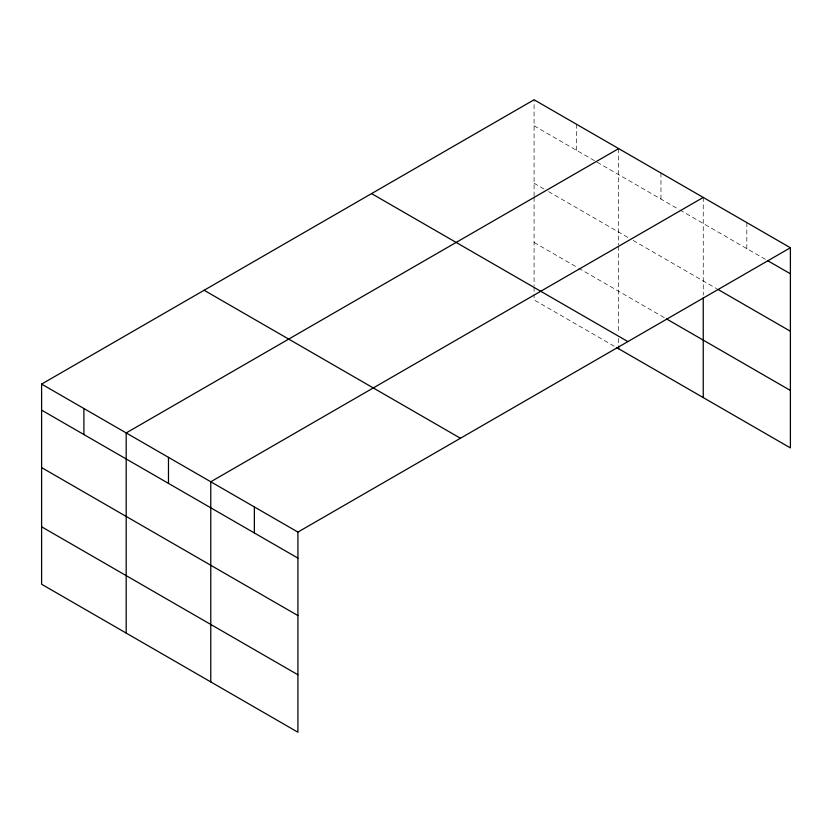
<?xml version="1.0" encoding="UTF-8"?>
<svg xmlns="http://www.w3.org/2000/svg" width="832" height="832" viewBox="0 0 832 832"><rect width="100%" height="100%" fill="white"/><g stroke="black" fill="none" stroke-linecap="round" stroke-linejoin="round"><path stroke-width="0.62" stroke-dasharray="4.16 3.12" d="M534.082 196.134L534.082 99.767M534.082 125.809L678.766 209.342M679.879 209.986L766.938 260.25M534.082 183.258L544.097 189.041M548.548 191.62L628.68 237.879M633.131 240.448L716.654 288.673M534.082 242.455L576.368 266.874M578.594 268.164L665.413 318.282M614.214 346.185L534.082 299.915L534.082 294.809M746.824 222.602L746.824 248.633M703.248 197.444L703.248 295.09M660.962 173.025L660.962 199.056M618.665 148.606L618.665 244.962M618.665 246.251L618.665 333.434M618.665 338.541L618.665 344.926M576.368 124.186L576.368 150.228M534.082 197.413L534.082 285.875M534.082 287.144L534.082 293.53"/><path stroke-width="1.25" d="M790.4 247.759L534.082 99.767L41.6 384.093L41.6 584.241L297.918 732.233L297.918 532.085L790.4 247.759L790.4 447.907L616.439 347.464M618.665 148.606L126.183 432.931L126.183 633.079M703.248 197.444L210.777 481.77L210.777 681.918M768.05 260.894L790.4 273.79M717.777 289.318L790.4 331.25M666.526 318.926L790.4 390.447M371.561 193.596L627.879 341.588M204.121 290.264L460.439 438.256M41.6 384.093L297.918 532.085M41.6 410.134L297.918 558.116M41.6 467.594L297.918 615.576M41.6 526.791L297.918 674.773M703.248 297.658L703.248 397.592M618.665 346.195L618.665 348.754M254.353 506.927L254.353 532.958M168.48 457.35L168.48 483.392M83.897 408.512L83.897 434.554"/></g></svg>
